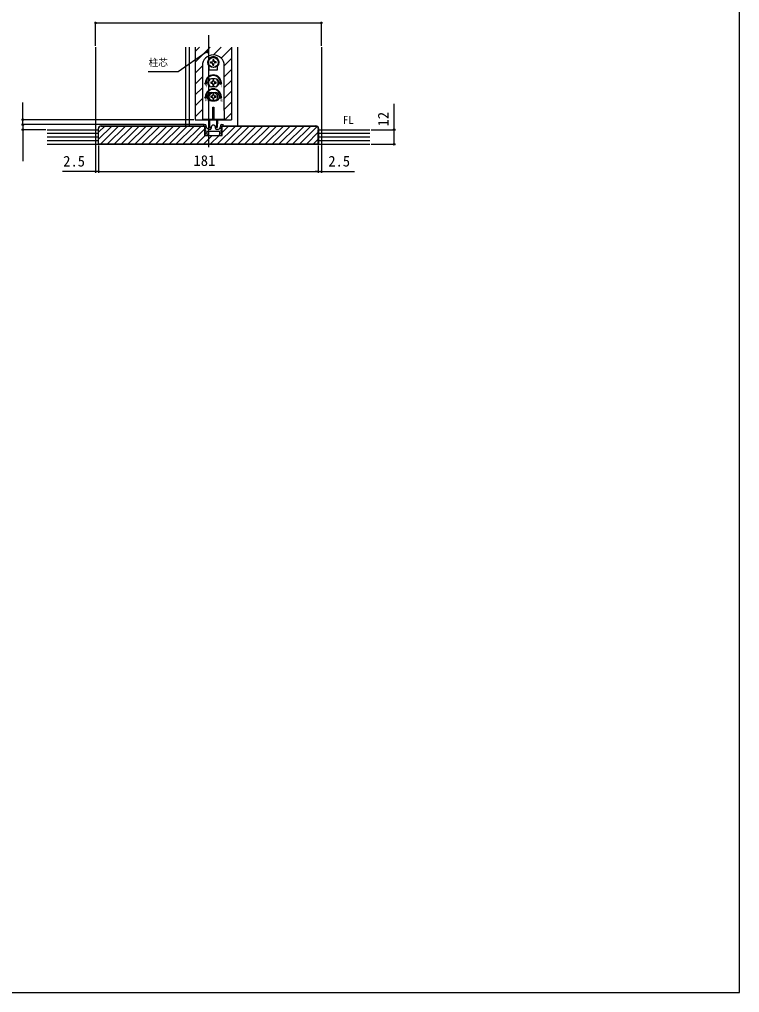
# Model space of a CAD drawing. Units: millimetres, scale not verified. Extents: x -525 to 525, y -783 to 779.
# Drawn here: x -68 to 525, y -783 to 19 of the extents above; entities that cross this region are included whole.
import ezdxf
from ezdxf.enums import TextEntityAlignment as Align

# ---------------------------------------------------------------- set-up
doc = ezdxf.new("R2010")
doc.units = ezdxf.units.MM
doc.header["$LTSCALE"] = 4
for name, color, linetype in [('0-1_USER1', 3, 'Continuous'), ('0-2_YKK_11', 7, 'Continuous'), ('0-3_YKK_12', 2, 'Continuous'), ('0-4_YKK_13', 4, 'Continuous'), ('0-5_YKK_D', 6, 'Continuous'), ('0-6_YKK_ZWAK', 7, 'Continuous'), ('0-7_YSS_K', 3, 'Continuous'), ('0-8_YSS_KE', 3, 'Continuous')]:
    doc.layers.add(name, color=color, linetype=linetype)
doc.styles.add('ＭＳ ゴシック', font='')
doc.styles.get('ＭＳ ゴシック').set_extended_font_data('MS Gothic')

msp = doc.modelspace()

# ---------------------------------------------------------------- linework, layer by layer
at = {"layer": '0-2_YKK_11'}
for p, q in [((85.544, -69.57), (85.544, -68.954)), ((87.046, -71.623), (85.8, -70.239)), ((88.744, -71.954), (87.789, -71.954)), ((89.744, -70.154), (89.744, -70.954)), ((93.144, -70.954), (93.144, -70.154)), ((95.098, -71.954), (94.144, -71.954)), ((97.087, -70.239), (95.842, -71.623)), ((97.344, -68.954), (97.344, -69.57))]:
    msp.add_line(p, q, dxfattribs=at)
for points in [[(84.544, -67.954), (84.444, -67.954), (82.911, -68.446), (82.991, -68.954), (84.444, -68.954), (84.444, -70.755), (85.055, -71.366), (84.894, -71.754), (84.532, -71.754), (84.418, -72.029), (85.055, -72.666), (84.894, -73.054), (84.532, -73.054), (84.418, -73.329), (85.055, -73.966), (84.894, -74.354), (84.532, -74.354), (84.418, -74.629), (85.055, -75.266), (84.894, -75.654), (84.532, -75.654), (84.418, -75.928), (85.444, -76.954), (86.444, -76.954), (86.631, -75.991), (86.444, -75.712), (86.444, -73.454)], [(86.444, -73.454), (96.444, -73.454), (96.444, -75.712), (96.256, -75.991), (96.444, -76.954), (97.444, -76.954), (98.469, -75.928), (98.356, -75.654), (97.993, -75.654), (97.832, -75.266), (98.47, -74.629), (98.356, -74.354), (97.993, -74.354), (97.832, -73.966), (98.47, -73.329), (98.356, -73.054), (97.993, -73.054), (97.832, -72.666), (98.47, -72.029), (98.356, -71.754), (97.993, -71.754), (97.832, -71.366), (98.444, -70.755), (98.444, -68.954), (99.897, -68.954), (99.976, -68.446), (98.444, -67.954), (98.344, -67.954)]]:
    msp.add_lwpolyline(points, dxfattribs=at)
for centre, radius, start, end in [((84.544, -68.954), 1, 0.00001, 89.99999), ((86.544, -69.57), 1, 180.00001, 221.98721), ((87.789, -70.954), 1, 221.98723, 270.00001), ((88.744, -70.954), 1, 270.00001, 359.99999), ((91.444, -70.154), 1.7, 359.99999, 180.00001), ((94.144, -70.954), 1, 180.00001, 269.99999), ((95.098, -70.954), 1, 269.99999, 318.01277), ((96.344, -69.57), 1, 318.01279, 359.99999), ((98.344, -68.954), 1, 90.00001, 179.99999)]:
    msp.add_arc(centre, radius, start, end, dxfattribs=at)
at = {"layer": '0-3_YKK_12'}
for p, q in [((87.444, 5.846), (87.444, -86.654)), ((-5.556, -4.154), (-5.556, -72.154)), ((68.444, -4.154), (68.444, -69.154)), ((71.444, -4.154), (71.444, -69.154)), ((76.444, -4.154), (76.444, -63.954)), ((76.444, -7.622), (79.912, -4.154)), ((76.444, -16.602), (88.892, -4.154)), ((91.571, -10.455), (97.872, -4.154)), ((97.862, -13.145), (106.444, -4.563)), ((106.444, -4.154), (106.444, -63.954)), ((111.444, -4.154), (111.444, -69.154)), ((180.444, -4.154), (180.444, -72.154)), ((100.444, -19.543), (106.444, -13.543)), ((76.444, -25.583), (82.444, -19.583)), ((100.444, -28.523), (106.444, -22.523)), ((76.444, -34.563), (82.444, -28.563)), ((100.444, -37.504), (106.444, -31.504)), ((76.444, -43.543), (82.444, -37.543)), ((76.444, -52.523), (82.444, -46.523)), ((100.444, -46.484), (106.444, -40.484)), ((76.444, -61.504), (82.444, -55.504)), ((100.444, -55.464), (106.444, -49.464)), ((76.444, -63.954), (106.444, -63.954)), ((100.934, -63.954), (106.444, -58.444))]:
    msp.add_line(p, q, dxfattribs=at)
at = {"layer": '0-4_YKK_13'}
for p, q in [((91.025, -15.58), (90.876, -16.136)), ((91.044, -14.49), (91.025, -15.58)), ((91.844, -14.49), (91.863, -15.58)), ((91.863, -15.58), (92.012, -16.136)), ((82.444, -19.454), (82.444, -56.454)), ((87.944, -22.904), (87.944, -19.915)), ((87.944, -22.904), (94.944, -22.904)), ((92.568, -16.285), (92.012, -16.136)), ((92.568, -17.123), (92.012, -17.272)), ((93.658, -16.304), (92.568, -16.285)), ((93.658, -17.104), (92.568, -17.123)), ((94.944, -22.904), (94.944, -19.915)), ((100.444, -56.454), (100.444, -19.454)), ((92.944, -30.204), (89.944, -30.204)), ((91.004, -31.254), (91.004, -32.134)), ((91.884, -31.254), (91.004, -31.254)), ((91.884, -32.134), (91.884, -31.254)), ((84.328, -33.454), (84.944, -33.454)), ((85.194, -34.954), (84.328, -33.454)), ((85.194, -34.954), (86.06, -33.454)), ((85.444, -33.454), (86.06, -33.454)), ((90.124, -33.014), (89.244, -33.014)), ((89.244, -33.014), (89.244, -33.894)), ((89.244, -33.894), (90.124, -33.894)), ((92.944, -36.704), (89.944, -36.704)), ((91.004, -34.774), (91.004, -35.654)), ((91.004, -35.654), (91.884, -35.654)), ((91.884, -35.654), (91.884, -34.774)), ((93.644, -33.014), (92.764, -33.014)), ((92.764, -33.894), (93.644, -33.894)), ((93.644, -33.894), (93.644, -33.014)), ((97.444, -33.454), (96.828, -33.454)), ((97.694, -34.954), (96.828, -33.454)), ((84.328, -44.954), (84.944, -44.954)), ((85.194, -46.454), (84.328, -44.954)), ((85.194, -46.454), (86.06, -44.954)), ((85.444, -44.954), (86.06, -44.954)), ((90.124, -44.514), (89.244, -44.514)), ((89.244, -44.514), (89.244, -45.394)), ((89.244, -45.394), (90.124, -45.394)), ((89.944, -41.454), (92.944, -41.454)), ((91.004, -42.754), (91.004, -43.634)), ((91.884, -42.754), (91.004, -42.754)), ((91.004, -46.274), (91.004, -47.154)), ((91.004, -47.154), (91.884, -47.154)), ((91.884, -43.634), (91.884, -42.754)), ((91.884, -47.154), (91.884, -46.274)), ((93.644, -44.514), (92.764, -44.514)), ((92.764, -45.394), (93.644, -45.394)), ((93.644, -45.394), (93.644, -44.514)), ((97.694, -46.454), (96.828, -44.954)), ((97.444, -44.954), (96.828, -44.954)), ((97.694, -46.454), (98.56, -44.954)), ((98.56, -44.954), (97.944, -44.954)), ((89.944, -48.454), (92.944, -48.454)), ((90.944, -53.454), (91.944, -53.454)), ((90.944, -63.654), (90.944, -53.454)), ((91.944, -53.454), (91.944, -63.654)), ((82.444, -56.454), (82.444, -63.954)), ((82.444, -63.454), (100.444, -63.454)), ((87.944, -67.202), (87.944, -63.954)), ((88.194, -70.454), (88.194, -63.954)), ((88.594, -70.454), (88.594, -63.954)), ((91.944, -63.654), (90.944, -63.654)), ((94.294, -70.454), (94.294, -63.954)), ((94.944, -63.954), (94.944, -67.202)), ((88.192, -67.498), (88.194, -67.498)), ((88.194, -67.454), (88.194, -70.454)), ((88.594, -70.454), (88.194, -70.454)), ((88.594, -70.454), (89.213, -70.229)), ((94.294, -70.454), (93.674, -70.229)), ((94.694, -70.454), (94.694, -67.454)), ((94.694, -67.498), (94.696, -67.498))]:
    msp.add_line(p, q, dxfattribs=at)
for points in [[(89.23, -16.304), (90.319, -16.285), (90.876, -16.136)], [(89.23, -17.104), (90.319, -17.123), (90.876, -17.272)], [(91.044, -18.918), (91.025, -17.829), (90.876, -17.272)], [(91.844, -18.918), (91.863, -17.829), (92.012, -17.272)], [(97.694, -34.954), (98.56, -33.454), (97.944, -33.454)], [(100.444, -56.454), (100.444, -63.954), (82.444, -63.954)], [(94.694, -63.954), (94.694, -70.454), (94.294, -70.454)]]:
    msp.add_lwpolyline(points, dxfattribs=at)
for centre, radius in [((91.444, -16.704), 4.25), ((91.444, -16.704), 4.1), ((91.444, -44.954), 3.5)]:
    msp.add_circle(centre, radius, dxfattribs=at)
for centre, radius, start, end in [((91.444, -19.454), 9, 0, 180), ((91.444, -16.704), 4.75, 317.4631, 222.5369), ((91.444, -16.704), 2.25, 79.75965, 100.24035), ((91.444, -16.704), 2.25, 169.75965, 190.24035), ((91.444, -16.704), 2.25, 259.75965, 280.24035), ((91.444, -16.704), 2.25, 349.75965, 10.24035), ((91.444, -33.454), 6.5, 0, 180), ((91.444, -33.454), 6, 0, 180), ((89.944, -33.454), 3.25, 90, 270), ((91.444, -33.454), 4, 129.83844, 230.16156), ((92.944, -33.454), 3.25, 270, 90), ((91.444, -33.454), 4, 309.83844, 50.16156), ((91.444, -44.954), 6.5, 0, 180), ((91.444, -44.954), 6, 0, 180), ((90.124, -32.134), 0.88, 270, 0), ((90.124, -34.774), 0.88, 0, 90), ((92.764, -32.134), 0.88, 180, 270), ((92.764, -34.774), 0.88, 90, 180), ((89.944, -44.954), 3.5, 90, 270), ((90.124, -43.634), 0.88, 270, 0), ((90.124, -46.274), 0.88, 0, 90), ((92.764, -43.634), 0.88, 180, 270), ((92.764, -46.274), 0.88, 90, 180), ((92.944, -44.954), 3.5, 270, 90), ((88.244, -67.202), 0.3, 180, 260), ((89.042, -69.759), 0.5, 290, 343.84988), ((91.444, -70.454), 2, 16.15012, 163.84988), ((93.845, -69.759), 0.5, 196.15012, 250), ((94.644, -67.202), 0.3, 280, 0)]:
    msp.add_arc(centre, radius, start, end, dxfattribs=at)
at = {"layer": '0-5_YKK_D'}
for p, q in [((-5.556, -3.154), (-5.556, 16.846)), ((180.444, -3.154), (180.444, 16.846)), ((-5.556, 15.846), (180.444, 15.846)), ((75.444, -63.954), (-66.556, -63.954)), ((83.491, -67.954), (-66.556, -67.954)), ((83.491, -67.954), (-66.556, -67.954)), ((-46.556, -72.154), (-66.556, -72.154)), ((221.444, -72.154), (241.444, -72.154)), ((-5.556, -73.154), (-5.556, -107.654)), ((180.444, -73.154), (180.444, -107.654)), ((-3.056, -85.154), (-3.056, -107.654)), ((-3.056, -85.154), (-3.056, -107.654)), ((177.944, -85.154), (177.944, -107.654)), ((177.944, -85.154), (177.944, -107.654)), ((221.444, -84.154), (241.444, -84.154)), ((-5.556, -106.654), (-32.884, -106.654)), ((-3.056, -106.654), (-5.556, -106.654)), ((-3.056, -106.654), (177.944, -106.654)), ((-3.056, -106.654), (-0.506, -106.654)), ((177.944, -106.654), (175.394, -106.654)), ((177.944, -106.654), (180.444, -106.654)), ((180.444, -106.654), (207.771, -106.654))]:
    msp.add_line(p, q, dxfattribs=at)
for points in [[(87.444, -7.1), (85.355, -8.563), (62.522, -24.55), (37.795, -24.55)], [(84.963, -8.003), (87.444, -7.1), (85.747, -9.122)], [(-65.556, -67.954), (-65.556, -63.954), (-65.556, -49.836)], [(240.444, -84.154), (240.444, -72.154), (240.444, -50.877)], [(-65.556, -67.954), (-65.556, -72.154), (-65.556, -98.204)]]:
    msp.add_lwpolyline(points, dxfattribs=at)
for centre in [(-5.556, 15.846), (180.444, 15.846), (-65.556, -63.954), (-65.556, -67.954), (-65.556, -67.954), (-65.556, -72.154), (240.444, -72.154), (240.444, -84.154), (-5.556, -106.654), (-3.056, -106.654), (-3.056, -106.654), (177.944, -106.654), (177.944, -106.654), (180.444, -106.654)]:
    msp.add_circle(centre, 0.637, dxfattribs=at)
at = {"layer": '0-6_YKK_ZWAK'}
msp.add_lwpolyline([(-525, -783.3), (525, -783.3), (525, 746.7)], dxfattribs=at)
at = {"layer": '0-7_YSS_K'}
for p, q in [((-45.556, -72.154), (-3.056, -72.154)), ((-3.056, -74.302), (2.091, -69.154)), ((-3.056, -79.959), (7.748, -69.154)), ((-3.056, -84.154), (-3.056, -72.154)), ((-1.595, -84.154), (13.405, -69.154)), ((4.062, -84.154), (19.062, -69.154)), ((9.719, -84.154), (24.719, -69.154)), ((15.376, -84.154), (30.376, -69.154)), ((21.032, -84.154), (36.032, -69.154)), ((26.689, -84.154), (41.689, -69.154)), ((32.346, -84.154), (47.346, -69.154)), ((38.003, -84.154), (53.003, -69.154)), ((43.66, -84.154), (58.66, -69.154)), ((49.317, -84.154), (64.317, -69.154)), ((54.974, -84.154), (69.974, -69.154)), ((60.63, -84.154), (75.63, -69.154)), ((66.287, -84.154), (81.287, -69.154)), ((71.944, -84.154), (84.244, -71.854)), ((94.572, -84.154), (109.572, -69.154)), ((98.644, -74.425), (103.915, -69.154)), ((100.228, -84.154), (115.228, -69.154)), ((105.885, -84.154), (120.885, -69.154)), ((111.542, -84.154), (126.542, -69.154)), ((117.199, -84.154), (132.199, -69.154)), ((122.856, -84.154), (137.856, -69.154)), ((128.513, -84.154), (143.513, -69.154)), ((134.17, -84.154), (149.17, -69.154)), ((139.826, -84.154), (154.826, -69.154)), ((145.483, -84.154), (160.483, -69.154)), ((151.14, -84.154), (166.14, -69.154)), ((156.797, -84.154), (171.797, -69.154)), ((162.454, -84.154), (177.092, -69.516)), ((177.944, -84.154), (177.944, -72.154)), ((177.944, -72.154), (220.444, -72.154)), ((-45.556, -75.154), (-3.056, -75.154)), ((-45.556, -78.154), (-3.056, -78.154)), ((77.601, -84.154), (84.801, -76.954)), ((83.258, -84.154), (90.458, -76.954)), ((88.915, -84.154), (96.115, -76.954)), ((168.111, -84.154), (177.944, -74.321)), ((173.768, -84.154), (177.944, -79.978)), ((177.944, -75.154), (220.444, -75.154)), ((177.944, -78.154), (220.444, -78.154)), ((-45.556, -81.154), (-3.056, -81.154)), ((-45.556, -84.154), (220.444, -84.154)), ((177.944, -81.154), (220.444, -81.154))]:
    msp.add_line(p, q, dxfattribs=at)
at = {"layer": '0-8_YSS_KE'}
for points in [[(3.944, -84.154), (3.944, -84.354), (-3.256, -84.354), (-3.256, -71.154)], [(3.944, -84.154), (-3.056, -84.154), (-3.056, -71.154)], [(-1.056, -68.954), (83.827, -68.954), (84.444, -69.571), (84.444, -75.854), (84.244, -75.854)], [(-1.056, -69.154), (83.744, -69.154), (84.244, -69.654), (84.244, -75.854), (84.244, -76.954), (98.644, -76.954), (98.644, -75.854), (98.644, -69.654), (99.144, -69.154), (175.944, -69.154)], [(177.944, -71.154), (177.944, -84.154), (170.944, -84.154), (3.944, -84.154)], [(98.644, -75.854), (98.444, -75.854), (98.444, -69.571), (99.061, -68.954), (175.944, -68.954)], [(178.144, -71.154), (178.144, -84.354), (170.944, -84.354), (170.944, -84.154)]]:
    msp.add_lwpolyline(points, dxfattribs=at)
for centre, radius, start, end in [((-1.056, -71.154), 2.2, 90, 180), ((-1.056, -71.154), 2, 90, 180), ((175.944, -71.154), 2.2, 0, 90), ((175.944, -71.154), 2, 0, 90)]:
    msp.add_arc(centre, radius, start, end, dxfattribs=at)

# ---------------------------------------------------------------- texts
at = {"layer": '0-1_USER1', "style": 'ＭＳ ゴシック'}
msp.add_text('FL', height=6.598, dxfattribs=at).set_placement((198.238, -69.313), align=Align.BOTTOM_LEFT)
at = {"layer": '0-4_YKK_13', "style": 'ＭＳ ゴシック'}
for s, p in [('下', (84.414, -37.498)), ('上', (97.088, -37.667)), ('右', (84.523, -49.022)), ('左', (97.064, -49.058))]:
    msp.add_text(s, height=1.558, dxfattribs=at).set_placement(p, align=Align.BOTTOM_LEFT)
at = {"layer": '0-5_YKK_D', "style": 'ＭＳ ゴシック'}
for s, height, p in [('柱芯', 5.865, (38.047, -21.498)), ('2.5', 8.798, (-32.27, -105.154)), ('181', 8.798, (75.069, -104.654)), ('2.5', 8.798, (186.157, -105.154))]:
    msp.add_text(s, height=height, dxfattribs=at).set_placement(p, align=Align.BOTTOM_LEFT)
msp.add_text('12', height=8.798, rotation=90, dxfattribs=at).set_placement((238.444, -69.445), align=Align.BOTTOM_LEFT)

doc.saveas('drawing.dxf')
